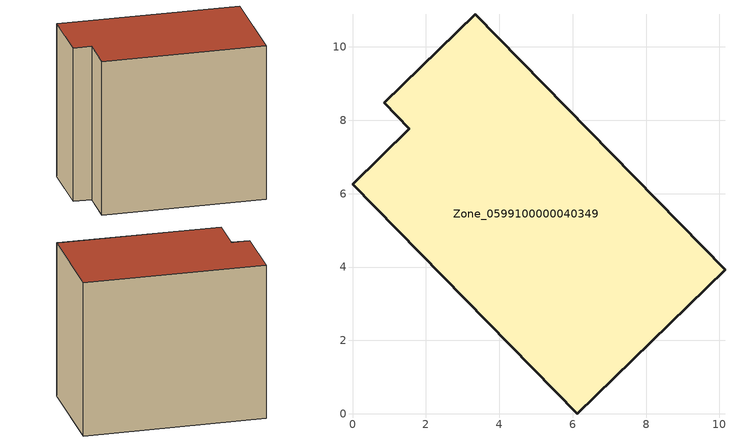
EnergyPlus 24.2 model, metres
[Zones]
Zone_0599100000040349
 floor ground (C_G): 10.15,3.92 6.13,0 0,6.26 1.55,7.77 0.86,8.47 3.34,10.89 z0
 wall outside (C_F): 6.13,0 10.15,3.92 3.34,10.89 0.86,8.47 1.55,7.77 0,6.26 6.13,0 z0:8.55
 roof outside (C_R): 0,6.26 6.13,0 10.15,3.92 3.34,10.89 0.86,8.47 1.55,7.77 z8.55
[BUILDING]
Pand.0599100000040349: North Axis=0; Terrain=City; Loads Convergence Tolerance Value=0.04; Temperature Convergence Tolerance Value=0.4; Solar Distribution=FullExterior; Maximum Number of Warmup Days=25; Minimum Number of Warmup Days=1
[Site:Location]
Rotterdam.The.Hague.AP_ZH_NLD Design_Conditions: Latitude=51.96; Longitude=4.45; Time Zone=1; Elevation=-4.5
[SITE:GROUNDTEMPERATURE:BUILDINGSURFACE]
18, 18, 18, 18, 18, 18, 18, 18, 18, 18, 18, 18
[MATERIAL] Thermal Absorptance=0.9; Solar Absorptance=0.7; Visible Absorptance=0.7
Name | Roughness | Thickness | Conductivity | Density | Specific Heat
G.TC.1975-1991 | MediumSmooth | 0.15 | 0.288461 | 540 | 1210
F.TC.1975-1991 | Rough | 0.3 | 0.230769 | 1920 | 840
R.TC.1975-1991 | MediumRough | 0.2 | 0.153846 | 1500 | 1000
[CONSTRUCTION]
C_G: G.TC.1975-1991
C_F: F.TC.1975-1991
C_R: R.TC.1975-1991
[ZONE]
Zone_0599100000040349: Type=1; Multiplier=1; Ceiling Height=Autocalculate; Volume=Autocalculate; Floor Area=autocalculate; Part of Total Floor Area=Yes
[ZONEINFILTRATION:DESIGNFLOWRATE]
Infil_Zone_0599100000040349: Zone or ZoneList or Space or SpaceList=Zone_0599100000040349; Schedule=AlwaysOn; Design Flow Rate Calculation Method=Flow/Area; Flow Rate per Floor Area=0.003; Constant Term Coefficient=1; Temperature Term Coefficient=0; Velocity Term Coefficient=0; Velocity Squared Term Coefficient=0
[HVACTEMPLATE:ZONE:IDEALLOADSAIRSYSTEM]
Zone_0599100000040349: Maximum Heating Supply Air Temperature=50; Minimum Cooling Supply Air Temperature=13; Maximum Heating Supply Air Humidity Ratio=0.0156; Minimum Cooling Supply Air Humidity Ratio=0.0077; Heating Limit=NoLimit; Cooling Limit=NoLimit; Dehumidification Control Type=ConstantSensibleHeatRatio; Cooling Sensible Heat Ratio=0.7; Dehumidification Setpoint=60; Humidification Control Type=None; Humidification Setpoint=30; Outdoor Air Method=None; Outdoor Air Flow Rate per Person=0.00944; Outdoor Air Flow Rate per Zone Floor Area=0; Outdoor Air Flow Rate per Zone=0; Demand Controlled Ventilation Type=None; Outdoor Air Economizer Type=NoEconomizer; Heat Recovery Type=None; Sensible Heat Recovery Effectiveness=0.7; Latent Heat Recovery Effectiveness=0.65
[ZONECONTROL:THERMOSTAT]
ThermostatControl_Zone_0599100000040349: Zone or ZoneList=Zone_0599100000040349; Control Type Schedule=DualSetpointControlType; Control 1=Thermostat_Zone_0599100000040349; Temperature Difference Between Cutout And Setpoint=0
[THERMOSTATSETPOINT:DUALSETPOINT]
Thermostat_Zone_0599100000040349: Heating Setpoint Temperature Schedule=HeatingSetpoint_Zone_0599100000040349; Cooling Setpoint Temperature Schedule=CoolingSetpoint_Zone_0599100000040349
[SCHEDULE:COMPACT]
HeatingSetpoint_Zone_0599100000040349: Through: 12/31, For: AllDays, Until: 24:00, 21
CoolingSetpoint_Zone_0599100000040349: Through: 12/31, For: AllDays, Until: 24:00, 24
DualSetpointControlType: Through: 12/31, For: AllDays, Until: 24:00, 4
AlwaysOn: Through: 12/31, For: AllDays, Until: 24:00, 1
